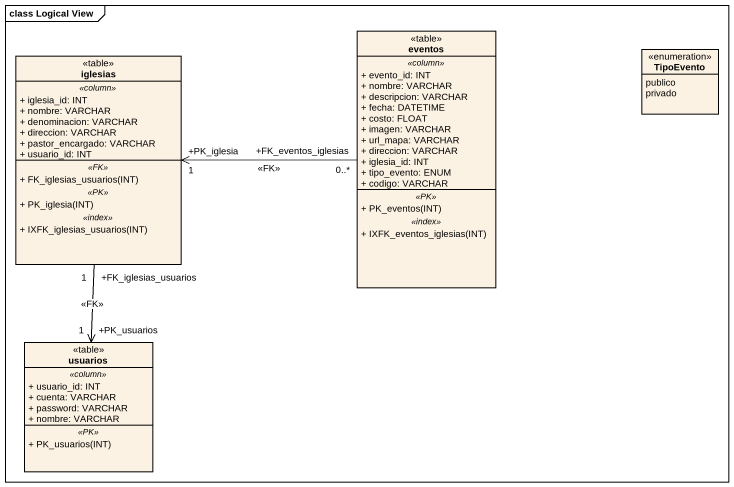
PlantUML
@startuml
mainframe class Logical View
hide circle
hide empty members
skinparam classAttributeIconSize 0
class eventos <<table>> {
  .. <<column>> ..
  + evento_id: INT
  + nombre: VARCHAR
  + descripcion: VARCHAR
  + fecha: DATETIME
  + costo: FLOAT
  + imagen: VARCHAR
  + url_mapa: VARCHAR
  + direccion: VARCHAR
  + iglesia_id: INT
  + tipo_evento: ENUM
  + codigo: VARCHAR
  .. <<PK>> ..
  + PK_eventos(INT)
  .. <<index>> ..
  + IXFK_eventos_iglesias(INT)
}
class iglesias <<table>> {
  .. <<column>> ..
  + iglesia_id: INT
  + nombre: VARCHAR
  + denominacion: VARCHAR
  + direccion: VARCHAR
  + pastor_encargado: VARCHAR
  + usuario_id: INT
  .. <<FK>> ..
  + FK_iglesias_usuarios(INT)
  .. <<PK>> ..
  + PK_iglesia(INT)
  .. <<index>> ..
  + IXFK_iglesias_usuarios(INT)
}
enum TipoEvento {
  publico
  privado
}
class usuarios <<table>> {
  .. <<column>> ..
  + usuario_id: INT
  + cuenta: VARCHAR
  + password: VARCHAR
  + nombre: VARCHAR
  .. <<PK>> ..
  + PK_usuarios(INT)
}
eventos "+FK_eventos_iglesias\n0..*" -left-> "+PK_iglesia\n1" iglesias : <<FK>>
iglesias "+FK_iglesias_usuarios\n1" --> "+PK_usuarios\n1" usuarios : <<FK>>
@enduml
